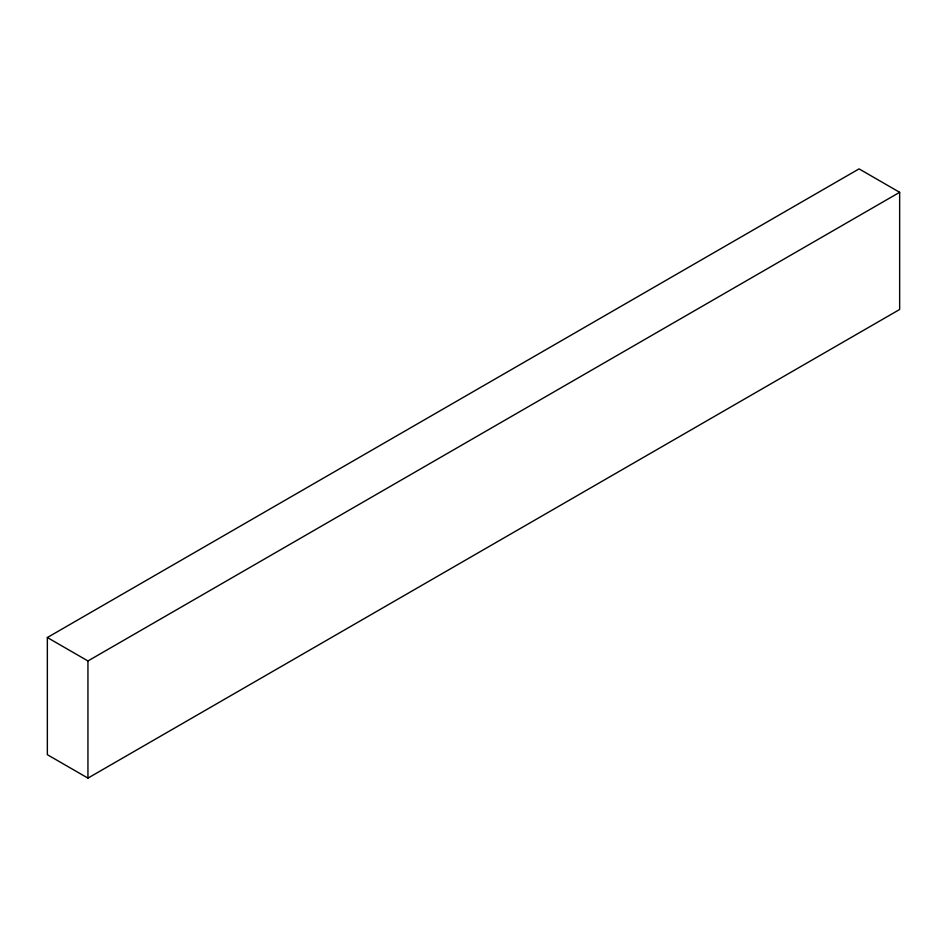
<?xml version="1.0" encoding="UTF-8"?>
<svg xmlns="http://www.w3.org/2000/svg" width="947" height="947" viewBox="0 0 947 947"><rect width="100%" height="100%" fill="white"/><g stroke="black" fill="none" stroke-linecap="round" stroke-linejoin="round"><path stroke-width="1.42" d="M47.35 637.52L859.059 168.886L899.65 192.312L899.65 309.48L87.941 778.114L47.35 754.688L47.35 637.52L87.941 660.959L899.65 192.312M87.941 660.959L87.941 778.114"/></g></svg>
